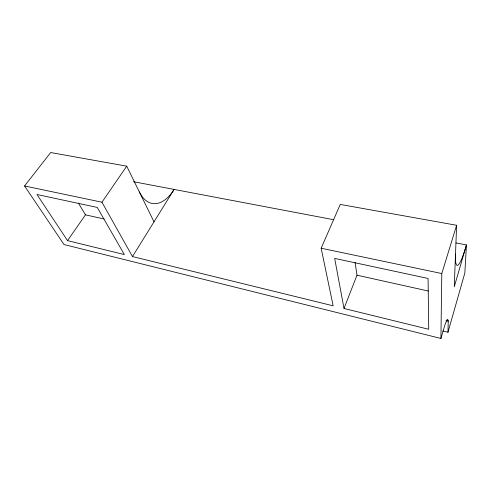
<?xml version="1.0" encoding="UTF-8"?>
<svg xmlns="http://www.w3.org/2000/svg" width="491" height="491" viewBox="0 0 491 491"><rect width="100%" height="100%" fill="white"/><g stroke="black" fill="none" stroke-linecap="round" stroke-linejoin="round"><path stroke-width="0.74" d="M24.55 185.966L64.02 244.549L440.918 338.459L441.79 273.542L456.618 225.283L340.251 204.428L321.163 248.225L333.137 305.813L132.484 256.566L101.956 202.212L24.55 185.966L50.683 152.541L126.721 166.167L154.002 221.834M442.753 330.971L447.964 332.241L448.24 321.237L447.767 319.488L446.65 320.617L445.042 324.539L440.918 338.459M456.618 225.283L454.261 286.762L466.45 244.917L455.955 242.922M447.964 332.241L464.83 273.027L466.45 244.917A55.87 6.469 -78.8 0 1 455.513 254.074M344.013 308.483L334.666 258.401L428.066 278.446L428.729 329.277L344.013 308.483L356.988 275.187L355.079 262.458M132.484 256.566L174.09 189.422A45.62 24.397 -81.3 0 1 139.352 191.938M101.956 202.212L126.721 166.167M67.537 240.627L36.972 194.504L97.267 207.448L124.346 254.565L67.537 240.627L85.465 214.837L78.4 203.108M133.546 181.725L333.635 219.704M321.163 248.225L441.79 273.542M85.465 214.837L104.141 218.992M356.988 275.187L428.416 291.059M446.669 319.991L448.16 320.347M446.006 320.709L448.24 321.237"/></g></svg>
